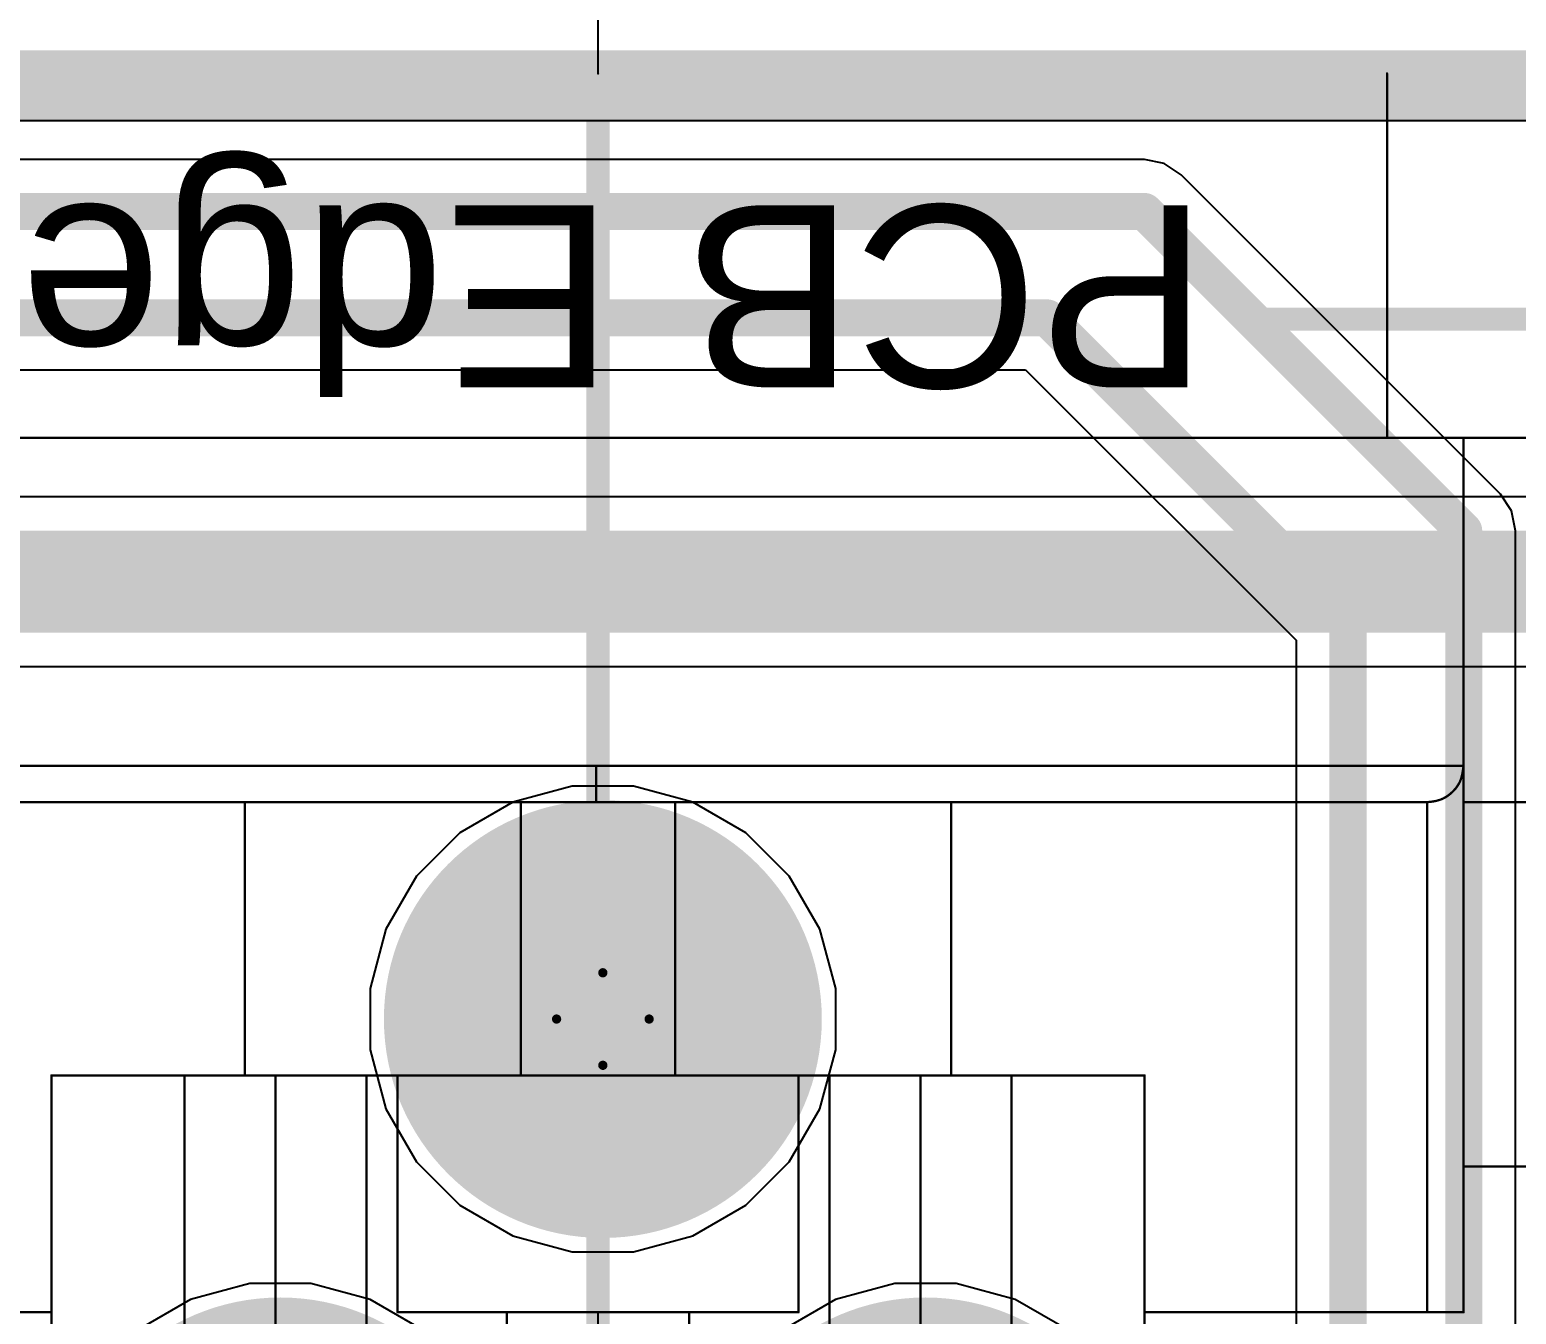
# Model space of a CAD drawing. Header units: inches. Extents: x -6 to 430, y 0 to 90.
# Drawn here: x 19.38 to 27.54, y 43.19 to 50.24 of the extents above; entities that cross this region are included whole.
import ezdxf

# ---------------------------------------------------------------- set-up
doc = ezdxf.new("R2010")
doc.units = ezdxf.units.IN
for name, color, linetype in [('Board_Outline', 56, 'Continuous'), ('Bottom Layer', 5, 'Continuous'), ('Bottom Solder', 6, 'Continuous'), ('Drill Drawing', 1, 'Continuous'), ('Layer 1', 16, 'Continuous'), ('Layer 2', 76, 'Continuous'), ('Mechanical 1', 6, 'Continuous'), ('Multi-Layer', 9, 'Continuous'), ('Pad Holes', 156, 'Continuous'), ('Top Layer', 1, 'Continuous'), ('Top Overlay', 2, 'Continuous'), ('Top Solder', 216, 'Continuous')]:
    doc.layers.add(name, color=color, linetype=linetype)
doc.styles.add('Arial', font='', dxfattribs={"height": 0.2})
doc.styles.get('Arial').set_extended_font_data('Arial')

msp = doc.modelspace()

# ---------------------------------------------------------------- hatches: boundary and pattern name
at = {"layer": 'Bottom Layer'}
h = msp.add_hatch(color=5, dxfattribs=at)
edge = h.paths.add_edge_path()
edge.add_arc((22.5266, 44.8096), 1.1, 0, 360)
at = {"layer": 'Bottom Solder'}
h = msp.add_hatch(color=6, dxfattribs=at)
edge = h.paths.add_edge_path()
edge.add_arc((22.5266, 44.8096), 1.2016, 0, 360)
h = msp.add_hatch(color=6, dxfattribs=at)
edge = h.paths.add_edge_path()
edge.add_arc((20.7566, 42.0796), 1.2016, 0, 360)
h = msp.add_hatch(color=6, dxfattribs=at)
edge = h.paths.add_edge_path()
edge.add_arc((24.2966, 42.0796), 1.2016, 0, 360)
at = {"layer": 'Layer 1'}
h = msp.add_hatch(color=16, dxfattribs=at)
edge = h.paths.add_edge_path()
edge.add_arc((22.5266, 44.8096), 1.1, 0, 360)
at = {"layer": 'Layer 2'}
h = msp.add_hatch(color=76, dxfattribs=at)
edge = h.paths.add_edge_path()
edge.add_arc((22.5266, 44.8096), 1.1, 0, 360)
at = {"layer": 'Multi-Layer'}
h = msp.add_hatch(color=9, dxfattribs=at)
edge = h.paths.add_edge_path()
edge.add_arc((22.5266, 44.8096), 1.1, 0, 360)
at = {"layer": 'Pad Holes'}
h = msp.add_hatch(color=7, dxfattribs=at)
edge = h.paths.add_edge_path()
edge.add_arc((22.5266, 44.8096), 0.65, 0, 360)
at = {"layer": 'Top Layer'}
h = msp.add_hatch(color=1, dxfattribs=at)
edge = h.paths.add_edge_path()
edge.add_arc((22.5266, 44.8096), 1.1, 0, 360)
at = {"layer": 'Top Solder'}
h = msp.add_hatch(color=216, dxfattribs=at)
edge = h.paths.add_edge_path()
edge.add_arc((22.5266, 44.8096), 1.2016, 0, 360)
h = msp.add_hatch(color=216, dxfattribs=at)
edge = h.paths.add_edge_path()
edge.add_arc((20.7566, 42.0796), 1.2016, 0, 360)
h = msp.add_hatch(color=216, dxfattribs=at)
edge = h.paths.add_edge_path()
edge.add_arc((24.2966, 42.0796), 1.2016, 0, 360)

# ---------------------------------------------------------------- linework, layer by layer
at = {"layer": 'Board_Outline'}
for points in [[(0, 50, 0.254, 0.254, 0), (45, 50, 0.254, 0.254, 0)], [(22.5, 25, 0.127, 0.127, 0), (22.5, 50, 0.127, 0.127, 0)]]:
    msp.add_lwpolyline(points, format="xyseb", dxfattribs=at)
msp.add_lwpolyline([(22.4683, 50, 0.0635, 0.0635, 1), (22.5318, 50, 0.0635, 0.0635, 1)], format="xyseb", close=True, dxfattribs=at)
at = {"layer": 'Bottom Layer'}
for p, q in [((0.259, 49.741), (31.7941, 49.741)), ((20.5884, 43.3574), (20.2634, 43.2703)), ((20.9248, 43.3574), (20.5884, 43.3574)), ((21.2498, 43.2703), (20.9248, 43.3574)), ((20.2634, 43.2703), (19.972, 43.1021)), ((21.5412, 43.1021), (21.2498, 43.2703))]:
    msp.add_line(p, q, dxfattribs=at)
at = {"layer": 'Drill Drawing'}
for points in [[(22.2726, 44.8096, 0.0508, 0.0508, 0), (22.5266, 45.0636, 0.0508, 0.0508, 0)], [(22.5266, 45.0636, 0.0508, 0.0508, 0), (22.7806, 44.8096, 0.0508, 0.0508, 0)], [(22.2726, 44.8096, 0.0508, 0.0508, 0), (22.5266, 44.5556, 0.0508, 0.0508, 0)], [(22.5266, 44.5556, 0.0508, 0.0508, 0), (22.7806, 44.8096, 0.0508, 0.0508, 0)]]:
    msp.add_lwpolyline(points, format="xyseb", dxfattribs=at)
for points in [[(22.5139, 45.0636, 0.0254, 0.0254, 1), (22.5393, 45.0636, 0.0254, 0.0254, 1)], [(22.5139, 45.0636, 0.0254, 0.0254, 1), (22.5393, 45.0636, 0.0254, 0.0254, 1)], [(22.2599, 44.8096, 0.0254, 0.0254, 1), (22.2853, 44.8096, 0.0254, 0.0254, 1)], [(22.2599, 44.8096, 0.0254, 0.0254, 1), (22.2853, 44.8096, 0.0254, 0.0254, 1)], [(22.7679, 44.8096, 0.0254, 0.0254, 1), (22.7933, 44.8096, 0.0254, 0.0254, 1)], [(22.7679, 44.8096, 0.0254, 0.0254, 1), (22.7933, 44.8096, 0.0254, 0.0254, 1)], [(22.5139, 44.5556, 0.0254, 0.0254, 1), (22.5393, 44.5556, 0.0254, 0.0254, 1)], [(22.5139, 44.5556, 0.0254, 0.0254, 1), (22.5393, 44.5556, 0.0254, 0.0254, 1)]]:
    msp.add_lwpolyline(points, format="xyseb", close=True, dxfattribs=at)
at = {"layer": 'Layer 1'}
for p, q in [((0.259, 49.741), (32.3416, 49.741)), ((25.4984, 49.5273), (2.359, 49.5273)), ((25.6074, 49.5056), (25.4984, 49.5273)), ((25.4984, 49.5273), (25.4984, 49.5273)), ((25.6998, 49.4438), (25.6074, 49.5056)), ((27.4524, 47.6912), (25.6998, 49.4438)), ((2.5786, 48.3733), (24.847, 48.3733)), ((24.847, 48.3733), (26.3311, 46.8892)), ((27.5142, 47.5988), (27.4524, 47.6912)), ((27.4524, 47.6912), (27.4524, 47.6912)), ((27.5359, 47.4898), (27.5142, 47.5988)), ((27.5359, 37.2634), (27.5359, 47.4898)), ((26.3311, 46.8892), (26.3311, 36.0282)), ((20.5884, 43.3574), (20.2634, 43.2703)), ((20.9248, 43.3574), (20.5884, 43.3574)), ((21.2498, 43.2703), (20.9248, 43.3574)), ((20.2634, 43.2703), (19.972, 43.1021)), ((21.5412, 43.1021), (21.2498, 43.2703))]:
    msp.add_line(p, q, dxfattribs=at)
for points in [[(2.359, 49.2424, 0.2032, 0.2032, 0), (25.4984, 49.2424, 0.2032, 0.2032, 0)], [(25.4984, 49.2424, 0.2032, 0.2032, 0), (27.251, 47.4898, 0.2032, 0.2032, 0)], [(2.4606, 48.6582, 0.2032, 0.2032, 0), (24.965, 48.6582, 0.2032, 0.2032, 0)], [(24.965, 48.6582, 0.2032, 0.2032, 0), (26.616, 47.0072, 0.2032, 0.2032, 0)], [(27.251, 36.8726, 0.2032, 0.2032, 0), (27.251, 47.4898, 0.2032, 0.2032, 0)], [(26.616, 35.64, 0.2032, 0.2032, 0), (26.616, 47.0072, 0.2032, 0.2032, 0)]]:
    msp.add_lwpolyline(points, format="xyseb", dxfattribs=at)
for points in [[(25.4476, 49.2424, 0.1016, 0.1016, 1), (25.5492, 49.2424, 0.1016, 0.1016, 1)], [(25.4476, 49.2424, 0.1016, 0.1016, 1), (25.5492, 49.2424, 0.1016, 0.1016, 1)], [(24.9142, 48.6582, 0.1016, 0.1016, 1), (25.0158, 48.6582, 0.1016, 0.1016, 1)], [(24.9142, 48.6582, 0.1016, 0.1016, 1), (25.0158, 48.6582, 0.1016, 0.1016, 1)], [(27.2002, 47.4898, 0.1016, 0.1016, 1), (27.3018, 47.4898, 0.1016, 0.1016, 1)], [(27.2002, 47.4898, 0.1016, 0.1016, 1), (27.3018, 47.4898, 0.1016, 0.1016, 1)], [(26.5652, 47.0072, 0.1016, 0.1016, 1), (26.6668, 47.0072, 0.1016, 0.1016, 1)], [(26.5652, 47.0072, 0.1016, 0.1016, 1), (26.6668, 47.0072, 0.1016, 0.1016, 1)]]:
    msp.add_lwpolyline(points, format="xyseb", close=True, dxfattribs=at)
at = {"layer": 'Layer 2'}
for p, q in [((0.259, 49.741), (44.741, 49.741)), ((31.0356, 47.6766), (7.0704, 47.6766)), ((4.7873, 46.7442), (30.8425, 46.7442)), ((22.3584, 46.0874), (22.0334, 46.0003)), ((22.6948, 46.0874), (22.3584, 46.0874)), ((23.0198, 46.0003), (22.6948, 46.0874)), ((22.0334, 46.0003), (21.742, 45.8321)), ((23.3112, 45.8321), (23.0198, 46.0003)), ((21.742, 45.8321), (21.5041, 45.5942)), ((23.5491, 45.5942), (23.3112, 45.8321)), ((21.5041, 45.5942), (21.3359, 45.3028)), ((23.7173, 45.3028), (23.5491, 45.5942)), ((21.3359, 45.3028), (21.2488, 44.9778)), ((23.8044, 44.9778), (23.7173, 45.3028)), ((21.2488, 44.9778), (21.2488, 44.6414)), ((23.8044, 44.6414), (23.8044, 44.9778)), ((21.2488, 44.6414), (21.3359, 44.3164)), ((23.7173, 44.3164), (23.8044, 44.6414)), ((21.3359, 44.3164), (21.5041, 44.025)), ((23.5491, 44.025), (23.7173, 44.3164)), ((21.5041, 44.025), (21.742, 43.7871)), ((23.3112, 43.7871), (23.5491, 44.025)), ((21.742, 43.7871), (22.0334, 43.6189)), ((23.0198, 43.6189), (23.3112, 43.7871)), ((22.0334, 43.6189), (22.3584, 43.5318)), ((22.6948, 43.5318), (23.0198, 43.6189)), ((22.3584, 43.5318), (22.6948, 43.5318)), ((20.5884, 43.3574), (20.2634, 43.2703)), ((20.9248, 43.3574), (20.5884, 43.3574)), ((21.2498, 43.2703), (20.9248, 43.3574)), ((24.1284, 43.3574), (23.8034, 43.2703)), ((24.4648, 43.3574), (24.1284, 43.3574)), ((24.7898, 43.2703), (24.4648, 43.3574)), ((20.2634, 43.2703), (19.972, 43.1021)), ((21.5412, 43.1021), (21.2498, 43.2703)), ((23.8034, 43.2703), (23.512, 43.1021)), ((25.0812, 43.1021), (24.7898, 43.2703))]:
    msp.add_line(p, q, dxfattribs=at)
msp.add_lwpolyline([(4.5942, 47.2104, 0.5588, 0.5588, 0), (31.0356, 47.2104, 0.5588, 0.5588, 0)], format="xyseb", dxfattribs=at)
at = {"layer": 'Mechanical 1'}
for points in [[(22.5, 50, 0.0127, 0.0127, 0), (22.5, 50.5, 0.0127, 0.0127, 0)], [(26.8301, 48, 0.0127, 0.0127, 0), (26.8301, 50, 0.0127, 0.0127, 0)], [(13.8397, 48, 0.0127, 0.0127, 0), (31.1603, 48, 0.0127, 0.0127, 0)], [(27.25, 43.2, 0.0127, 0.0127, 0), (27.25, 48, 0.0127, 0.0127, 0)], [(17.75, 46.2, 0.0127, 0.0127, 0), (27.25, 46.2, 0.0127, 0.0127, 0)], [(22.4896, 46.2, 0.0127, 0.0127, 0), (22.4899, 46, 0.0127, 0.0127, 0)], [(27.25, 46.2, 0.0127, 0.0127, -0.039121), (27.2385, 46.1355, 0.0127, 0.0127, 0)], [(27.2268, 46.1058, 0.0127, 0.0127, -0.04519), (27.2095, 46.0789, 0.0127, 0.0127, 0)], [(27.2385, 46.1355, 0.0127, 0.0127, -0.049904), (27.2268, 46.1058, 0.0127, 0.0127, 0)], [(27.1374, 46.0198, 0.0127, 0.0127, -0.079197), (27.0799, 46.0035, 0.0127, 0.0127, 0)], [(27.1881, 46.0553, 0.0127, 0.0127, -0.077314), (27.1374, 46.0198, 0.0127, 0.0127, 0)], [(27.2095, 46.0789, 0.0127, 0.0127, -0.038556), (27.1881, 46.0553, 0.0127, 0.0127, 0)], [(17.95, 46, 0.0127, 0.0127, 0), (27.05, 46, 0.0127, 0.0127, 0)], [(20.5617, 44.5, 0.0127, 0.0127, 0), (20.5617, 46, 0.0127, 0.0127, 0)], [(22.0769, 44.5, 0.0127, 0.0127, 0), (22.0769, 46, 0.0127, 0.0127, 0)], [(22.9231, 44.5, 0.0127, 0.0127, 0), (22.9231, 46, 0.0127, 0.0127, 0)], [(24.4383, 44.5, 0.0127, 0.0127, 0), (24.4383, 46, 0.0127, 0.0127, 0)], [(27.05, 43.2, 0.0127, 0.0127, 0), (27.05, 46, 0.0127, 0.0127, 0)], [(27.0799, 46.0035, 0.0127, 0.0127, -0.009931), (27.05, 46, 0.0127, 0.0127, 0)], [(27.25, 46, 0.0127, 0.0127, 0), (30.6083, 46, 0.0127, 0.0127, 0)], [(19.5, 44.5, 0.0127, 0.0127, 0), (25.5, 44.5, 0.0127, 0.0127, 0)], [(19.5, 40, 0.0127, 0.0127, 0), (19.5, 44.5, 0.0127, 0.0127, 0)], [(20.23, 39.73, 0.0127, 0.0127, 0), (20.23, 44.5, 0.0127, 0.0127, 0)], [(20.73, 39.23, 0.0127, 0.0127, 0), (20.73, 44.5, 0.0127, 0.0127, 0)], [(21.23, 39.73, 0.0127, 0.0127, 0), (21.23, 44.5, 0.0127, 0.0127, 0)], [(21.4, 43.2, 0.0127, 0.0127, 0), (21.4, 44.5, 0.0127, 0.0127, 0)], [(23.6, 43.2, 0.0127, 0.0127, 0), (23.6, 44.5, 0.0127, 0.0127, 0)], [(23.77, 39.73, 0.0127, 0.0127, 0), (23.77, 44.5, 0.0127, 0.0127, 0)], [(24.27, 39.23, 0.0127, 0.0127, 0), (24.27, 44.5, 0.0127, 0.0127, 0)], [(24.77, 39.73, 0.0127, 0.0127, 0), (24.77, 44.5, 0.0127, 0.0127, 0)], [(25.5, 40, 0.0127, 0.0127, 0), (25.5, 44.5, 0.0127, 0.0127, 0)], [(27.25, 44, 0.0127, 0.0127, 0), (30.6083, 44, 0.0127, 0.0127, 0)], [(17.75, 43.2, 0.0127, 0.0127, 0), (19.5, 43.2, 0.0127, 0.0127, 0)], [(21.4, 43.2, 0.0127, 0.0127, 0), (23.6, 43.2, 0.0127, 0.0127, 0)], [(22, 37.19, 0.0127, 0.0127, 0), (22, 43.2, 0.0127, 0.0127, 0)], [(22.5, 36.69, 0.0127, 0.0127, 0), (22.5, 43.2, 0.0127, 0.0127, 0)], [(23, 37.19, 0.0127, 0.0127, 0), (23, 43.2, 0.0127, 0.0127, 0)], [(25.5, 43.2, 0.0127, 0.0127, 0), (27.25, 43.2, 0.0127, 0.0127, 0)]]:
    msp.add_lwpolyline(points, format="xyseb", dxfattribs=at)
for points in [[(22.4968, 50, 0.00635, 0.00635, 1), (22.5032, 50, 0.00635, 0.00635, 1)], [(26.827, 50, 0.00635, 0.00635, 1), (26.8333, 50, 0.00635, 0.00635, 1)], [(26.827, 48, 0.00635, 0.00635, 1), (26.8333, 48, 0.00635, 0.00635, 1)], [(27.2468, 48, 0.00635, 0.00635, 1), (27.2532, 48, 0.00635, 0.00635, 1)], [(22.4864, 46.2, 0.00635, 0.00635, 1), (22.4928, 46.2, 0.00635, 0.00635, 1)], [(27.2468, 46.2, 0.00635, 0.00635, 1), (27.2532, 46.2, 0.00635, 0.00635, 1)], [(27.2468, 46.2, 0.00635, 0.00635, 1), (27.2532, 46.2, 0.00635, 0.00635, 1)], [(27.2236, 46.1058, 0.00635, 0.00635, 1), (27.2299, 46.1058, 0.00635, 0.00635, 1)], [(27.2236, 46.1058, 0.00635, 0.00635, 1), (27.2299, 46.1058, 0.00635, 0.00635, 1)], [(27.2353, 46.1355, 0.00635, 0.00635, 1), (27.2417, 46.1355, 0.00635, 0.00635, 1)], [(27.2353, 46.1355, 0.00635, 0.00635, 1), (27.2417, 46.1355, 0.00635, 0.00635, 1)], [(27.1342, 46.0198, 0.00635, 0.00635, 1), (27.1406, 46.0198, 0.00635, 0.00635, 1)], [(27.1342, 46.0198, 0.00635, 0.00635, 1), (27.1406, 46.0198, 0.00635, 0.00635, 1)], [(27.1849, 46.0553, 0.00635, 0.00635, 1), (27.1913, 46.0553, 0.00635, 0.00635, 1)], [(27.1849, 46.0553, 0.00635, 0.00635, 1), (27.1913, 46.0553, 0.00635, 0.00635, 1)], [(27.2063, 46.0789, 0.00635, 0.00635, 1), (27.2127, 46.0789, 0.00635, 0.00635, 1)], [(27.2063, 46.0789, 0.00635, 0.00635, 1), (27.2127, 46.0789, 0.00635, 0.00635, 1)], [(20.5586, 46, 0.00635, 0.00635, 1), (20.5649, 46, 0.00635, 0.00635, 1)], [(22.0738, 46, 0.00635, 0.00635, 1), (22.0801, 46, 0.00635, 0.00635, 1)], [(22.4867, 46, 0.00635, 0.00635, 1), (22.4931, 46, 0.00635, 0.00635, 1)], [(22.9199, 46, 0.00635, 0.00635, 1), (22.9262, 46, 0.00635, 0.00635, 1)], [(24.4351, 46, 0.00635, 0.00635, 1), (24.4414, 46, 0.00635, 0.00635, 1)], [(27.0468, 46, 0.00635, 0.00635, 1), (27.0532, 46, 0.00635, 0.00635, 1)], [(27.0468, 46, 0.00635, 0.00635, 1), (27.0532, 46, 0.00635, 0.00635, 1)], [(27.0468, 46, 0.00635, 0.00635, 1), (27.0532, 46, 0.00635, 0.00635, 1)], [(27.0768, 46.0035, 0.00635, 0.00635, 1), (27.0831, 46.0035, 0.00635, 0.00635, 1)], [(27.0768, 46.0035, 0.00635, 0.00635, 1), (27.0831, 46.0035, 0.00635, 0.00635, 1)], [(27.2468, 46, 0.00635, 0.00635, 1), (27.2532, 46, 0.00635, 0.00635, 1)], [(19.4968, 44.5, 0.00635, 0.00635, 1), (19.5032, 44.5, 0.00635, 0.00635, 1)], [(19.4968, 44.5, 0.00635, 0.00635, 1), (19.5032, 44.5, 0.00635, 0.00635, 1)], [(20.2268, 44.5, 0.00635, 0.00635, 1), (20.2332, 44.5, 0.00635, 0.00635, 1)], [(20.5586, 44.5, 0.00635, 0.00635, 1), (20.5649, 44.5, 0.00635, 0.00635, 1)], [(20.7268, 44.5, 0.00635, 0.00635, 1), (20.7332, 44.5, 0.00635, 0.00635, 1)], [(21.2268, 44.5, 0.00635, 0.00635, 1), (21.2332, 44.5, 0.00635, 0.00635, 1)], [(21.3968, 44.5, 0.00635, 0.00635, 1), (21.4032, 44.5, 0.00635, 0.00635, 1)], [(22.0738, 44.5, 0.00635, 0.00635, 1), (22.0801, 44.5, 0.00635, 0.00635, 1)], [(22.9199, 44.5, 0.00635, 0.00635, 1), (22.9262, 44.5, 0.00635, 0.00635, 1)], [(23.5968, 44.5, 0.00635, 0.00635, 1), (23.6032, 44.5, 0.00635, 0.00635, 1)], [(23.7668, 44.5, 0.00635, 0.00635, 1), (23.7732, 44.5, 0.00635, 0.00635, 1)], [(24.2668, 44.5, 0.00635, 0.00635, 1), (24.2732, 44.5, 0.00635, 0.00635, 1)], [(24.4351, 44.5, 0.00635, 0.00635, 1), (24.4414, 44.5, 0.00635, 0.00635, 1)], [(24.7668, 44.5, 0.00635, 0.00635, 1), (24.7732, 44.5, 0.00635, 0.00635, 1)], [(25.4968, 44.5, 0.00635, 0.00635, 1), (25.5032, 44.5, 0.00635, 0.00635, 1)], [(25.4968, 44.5, 0.00635, 0.00635, 1), (25.5032, 44.5, 0.00635, 0.00635, 1)], [(27.2468, 44, 0.00635, 0.00635, 1), (27.2532, 44, 0.00635, 0.00635, 1)], [(19.4968, 43.2, 0.00635, 0.00635, 1), (19.5032, 43.2, 0.00635, 0.00635, 1)], [(21.3968, 43.2, 0.00635, 0.00635, 1), (21.4032, 43.2, 0.00635, 0.00635, 1)], [(21.3968, 43.2, 0.00635, 0.00635, 1), (21.4032, 43.2, 0.00635, 0.00635, 1)], [(21.9968, 43.2, 0.00635, 0.00635, 1), (22.0032, 43.2, 0.00635, 0.00635, 1)], [(22.4968, 43.2, 0.00635, 0.00635, 1), (22.5032, 43.2, 0.00635, 0.00635, 1)], [(22.9968, 43.2, 0.00635, 0.00635, 1), (23.0032, 43.2, 0.00635, 0.00635, 1)], [(23.5968, 43.2, 0.00635, 0.00635, 1), (23.6032, 43.2, 0.00635, 0.00635, 1)], [(23.5968, 43.2, 0.00635, 0.00635, 1), (23.6032, 43.2, 0.00635, 0.00635, 1)], [(25.4968, 43.2, 0.00635, 0.00635, 1), (25.5032, 43.2, 0.00635, 0.00635, 1)], [(27.0468, 43.2, 0.00635, 0.00635, 1), (27.0532, 43.2, 0.00635, 0.00635, 1)], [(27.2468, 43.2, 0.00635, 0.00635, 1), (27.2532, 43.2, 0.00635, 0.00635, 1)], [(27.2468, 43.2, 0.00635, 0.00635, 1), (27.2532, 43.2, 0.00635, 0.00635, 1)]]:
    msp.add_lwpolyline(points, format="xyseb", close=True, dxfattribs=at)
at = {"layer": 'Top Layer'}
for p, q in [((0.259, 49.741), (32.3416, 49.741)), ((20.5884, 43.3574), (20.2634, 43.2703)), ((20.9248, 43.3574), (20.5884, 43.3574)), ((21.2498, 43.2703), (20.9248, 43.3574)), ((20.2634, 43.2703), (19.972, 43.1021)), ((21.5412, 43.1021), (21.2498, 43.2703))]:
    msp.add_line(p, q, dxfattribs=at)
at = {"layer": 'Top Overlay'}
for points in [[(12.7222, 49.8096, 0.127, 0.127, 0), (32.331, 49.8096, 0.127, 0.127, 0)], [(26.1588, 48.6516, 0.127, 0.127, 0), (27.6066, 48.6516, 0.127, 0.127, 0)]]:
    msp.add_lwpolyline(points, format="xyseb", dxfattribs=at)
msp.add_lwpolyline([(26.127, 48.6516, 0.0635, 0.0635, 1), (26.1905, 48.6516, 0.0635, 0.0635, 1)], format="xyseb", close=True, dxfattribs=at)

# ---------------------------------------------------------------- texts
at = {"layer": 'Top Overlay', "style": 'Arial'}
msp.add_text('PCB Edge', height=1, rotation=180, dxfattribs=at).set_placement((25.8494, 49.2764))

doc.saveas('drawing.dxf')
